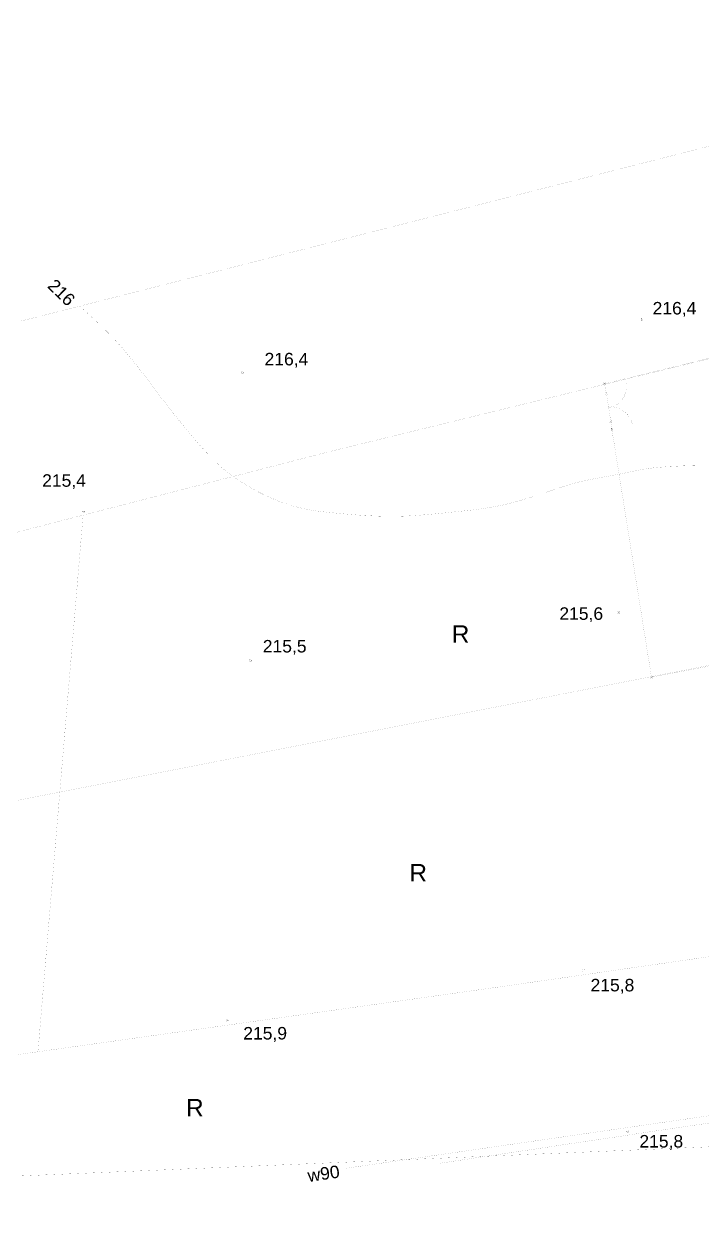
# Model space of a CAD drawing. Extents: x 114 to 624, y 4 to 211.
# Drawn here: x 362.7 to 460.1, y 5 to 179 of the extents above; entities that cross this region are included whole.
import ezdxf

# ---------------------------------------------------------------- set-up
doc = ezdxf.new("R2010")
doc.units = 0
doc.header["$MEASUREMENT"] = 0
doc.linetypes.add('linia 2x1', pattern=[1.5, 1, -0.5])
for name, color, linetype in [('2x1 linia', 7, 'Continuous'), ('granice', 7, 'Continuous'), ('opisy 25', 7, 'Continuous'), ('opisy18', 7, 'Continuous'), ('płoty', 7, 'Continuous'), ('siatka', 7, 'Continuous'), ('symbole', 7, 'Continuous'), ('uzbrojenia', 7, 'Continuous'), ('warstwice', 7, 'Continuous'), ('zakres', 7, 'Continuous')]:
    doc.layers.add(name, color=color, linetype=linetype)
doc.styles.add('GENERATED_STYLE_1', font='ARIAL.ttf')
doc.linetypes.add('FENCELINE0', pattern='A,0,[1,mapa Lśne Odpadki1.Shx,S=0.059524,R=0,X=0,Y=0],-7.51,0', length=7.51)

msp = doc.modelspace()

# ---------------------------------------------------------------- linework, layer by layer
at = {"layer": '2x1 linia', "color": 7, "linetype": 'linia 2x1', "const_width": 0.009}
msp.add_lwpolyline([(371.198313, 108.433783), (364.713381, 31.276812)], dxfattribs=at)
at = {"layer": 'granice', "color": 5, "linetype": 'Continuous', "const_width": 0.009}
for points in [[(484.156664, 136.535878), (406.446664, 117.525878)], [(406.446664, 117.525878), (168.526664, 56.155878)], [(181.446664, 32.225878), (465.876664, 87.745878)], [(485.996664, 48.525878), (432.526664, 40.805878)], [(432.526664, 40.805878), (194.836664, 7.405878)], [(422.440244, 15.240649), (537.018538, 32.362213)]]:
    msp.add_lwpolyline(points, dxfattribs=at)
at = {"layer": 'płoty', "color": 1, "linetype": 'FENCELINE0', "const_width": 0.009}
for points in [[(514.060664, 143.958878), (446.149664, 127.314878)], [(446.149664, 127.314878), (446.432664, 125.913878)], [(446.432664, 125.913878), (447.057664, 121.904878)], [(447.057664, 121.904878), (447.210664, 120.770878)], [(447.210664, 120.770878), (452.903664, 85.138878)], [(452.903664, 85.138878), (465.909664, 87.610878)]]:
    msp.add_lwpolyline(points, dxfattribs=at)
at = {"layer": 'siatka', "color": 5, "linetype": 'Continuous', "const_width": 0.009}
for points in [[(418.616664, 114.225878), (418.616664, 124.225878)], [(423.616664, 119.225878), (413.616664, 119.225878)], [(418.616664, 14.225878), (418.616664, 24.225878)], [(413.616664, 19.225878), (423.616664, 19.225878)]]:
    msp.add_lwpolyline(points, dxfattribs=at)
at = {"layer": 'symbole', "color": 7, "linetype": 'Continuous', "const_width": 0.009}
for points in [[(451.288315, 136.539683, 1), (451.638315, 136.539683, 1)], [(451.338315, 136.539683, 1), (451.588315, 136.539683, 1)], [(451.413315, 136.539683, 1), (451.513315, 136.539683, 1)], [(393.91199, 128.929457, 1), (394.26199, 128.929457, 1)], [(393.96199, 128.929457, 1), (394.21199, 128.929457, 1)], [(394.03699, 128.929457, 1), (394.13699, 128.929457, 1)], [(445.974664, 127.314878, 1), (446.324664, 127.314878, 1)], [(446.024664, 127.314878, 1), (446.274664, 127.314878, 1)], [(446.099664, 127.314878, 1), (446.199664, 127.314878, 1)], [(446.257664, 125.913878, 1), (446.607664, 125.913878, 1)], [(446.307664, 125.913878, 1), (446.557664, 125.913878, 1)], [(446.382664, 125.913878, 1), (446.482664, 125.913878, 1)], [(446.882664, 121.904878, 1), (447.232664, 121.904878, 1)], [(446.932664, 121.904878, 1), (447.182664, 121.904878, 1)], [(447.007664, 121.904878, 1), (447.107664, 121.904878, 1)], [(447.035664, 120.770878, 1), (447.385664, 120.770878, 1)], [(447.085664, 120.770878, 1), (447.335664, 120.770878, 1)], [(447.160664, 120.770878, 1), (447.260664, 120.770878, 1)], [(371.102733, 108.963583, 1), (371.452733, 108.963583, 1)], [(371.152733, 108.963583, 1), (371.402733, 108.963583, 1)], [(371.227733, 108.963583, 1), (371.327733, 108.963583, 1)], [(448.035842, 94.437825, 1), (448.385842, 94.437825, 1)], [(448.085842, 94.437825, 1), (448.335842, 94.437825, 1)], [(448.160842, 94.437825, 1), (448.260842, 94.437825, 1)], [(395.060005, 87.56747, 1), (395.410005, 87.56747, 1)], [(395.110005, 87.56747, 1), (395.360005, 87.56747, 1)], [(395.185005, 87.56747, 1), (395.285005, 87.56747, 1)], [(452.728664, 85.138878, 1), (453.078664, 85.138878, 1)], [(452.778664, 85.138878, 1), (453.028664, 85.138878, 1)], [(452.853664, 85.138878, 1), (452.953664, 85.138878, 1)], [(442.948224, 43.013517, 1), (443.298224, 43.013517, 1)], [(442.998224, 43.013517, 1), (443.248224, 43.013517, 1)], [(443.073224, 43.013517, 1), (443.173224, 43.013517, 1)], [(391.749561, 35.813145, 1), (392.099561, 35.813145, 1)], [(391.799561, 35.813145, 1), (392.049561, 35.813145, 1)], [(391.874561, 35.813145, 1), (391.974561, 35.813145, 1)], [(449.308025, 19.8188, 1), (449.658025, 19.8188, 1)], [(449.358025, 19.8188, 1), (449.608025, 19.8188, 1)], [(449.433025, 19.8188, 1), (449.533025, 19.8188, 1)]]:
    msp.add_lwpolyline(points, format="xyb", close=True, dxfattribs=at)
for points in [[(451.463315, 136.539683), (451.463365, 136.539683)], [(394.08699, 128.929457), (394.08704, 128.929457)], [(446.149664, 127.314878), (446.149714, 127.314878)], [(446.432664, 125.913878), (446.432714, 125.913878)], [(447.057664, 121.904878), (447.057714, 121.904878)], [(447.210664, 120.770878), (447.210714, 120.770878)], [(371.277733, 108.963583), (371.277783, 108.963583)], [(448.210842, 94.437825), (448.210892, 94.437825)], [(395.235005, 87.56747), (395.235055, 87.56747)], [(452.903664, 85.138878), (452.903714, 85.138878)], [(443.123224, 43.013517), (443.123274, 43.013517)], [(391.924561, 35.813145), (391.924611, 35.813145)], [(449.483025, 19.8188), (449.483075, 19.8188)]]:
    msp.add_lwpolyline(points, dxfattribs=at)
for points in [[(446.745164, 123.909378, 0.414214), (449.264588, 127.322955)], [(450.158741, 121.389955, 0.414214), (446.745164, 123.909378)]]:
    msp.add_lwpolyline(points, format="xyb", dxfattribs=at)
at = {"layer": 'uzbrojenia', "color": 213, "linetype": 'Continuous', "const_width": 0.009}
msp.add_lwpolyline([(409.081022, 14.53312), (489.653151, 26.197784)], dxfattribs=at)
at = {"layer": 'warstwice', "color": 6, "linetype": 'Continuous', "const_width": 0.009}
msp.add_lwpolyline([(370.723135, 138.488305), (371.190345, 138.06214), (371.656964, 137.635434), (372.122401, 137.207644), (372.586066, 136.778228), (373.047368, 136.346646), (373.505717, 135.912354), (373.960521, 135.474811), (374.411189, 135.033475), (374.857132, 134.587805), (375.297758, 134.137259), (375.732477, 133.681294), (376.160697, 133.219369), (376.582002, 132.751104), (376.996752, 132.276842), (377.405526, 131.797131), (377.808901, 131.312516), (378.207458, 130.823546), (378.601773, 130.330767), (378.992425, 129.834725), (379.379994, 129.335968), (379.765058, 128.835042), (380.148194, 128.332494), (380.529982, 127.828872), (380.911, 127.324721), (381.291827, 126.820589), (381.673041, 126.317022), (382.055114, 125.814447), (382.438264, 125.312995), (382.822668, 124.812752), (383.208503, 124.313806), (383.595946, 123.816243), (383.985176, 123.320151), (384.376369, 122.825616), (384.769704, 122.332726), (385.165357, 121.841566), (385.563506, 121.352225), (385.964328, 120.864788), (386.368001, 120.379344), (386.774702, 119.895979), (387.18461, 119.414779), (387.597915, 118.935856), (388.015134, 118.459864), (388.437104, 117.987993), (388.864676, 117.521458), (389.298702, 117.061473), (389.740032, 116.609251), (390.189518, 116.166007), (390.64801, 115.732954), (391.116359, 115.311307), (391.595417, 114.902279), (392.085856, 114.506893), (392.587347, 114.125104), (393.099216, 113.756492), (393.620784, 113.400638), (394.151375, 113.057123), (394.690313, 112.725527), (395.236919, 112.40543), (395.790518, 112.096414), (396.350462, 111.798125), (396.91638, 111.510837), (397.488054, 111.235169), (398.065268, 110.971748), (398.647807, 110.721196), (399.235453, 110.48414), (399.827992, 110.261203), (400.425207, 110.053009), (401.026883, 109.860184), (401.632802, 109.683351), (402.242751, 109.523136), (402.856511, 109.380162), (403.473817, 109.254456), (404.094256, 109.144297), (404.717386, 109.047645), (405.342767, 108.962463), (405.96996, 108.88671), (406.598522, 108.818348), (407.228015, 108.755338), (407.857996, 108.695642), (408.488125, 108.637819), (409.118333, 108.582117), (409.7486, 108.529072), (410.378908, 108.479225), (411.009236, 108.433113), (411.639564, 108.391276), (412.269874, 108.354253), (412.900146, 108.322582), (413.530359, 108.296803), (414.160495, 108.277454), (414.790533, 108.265074), (415.420454, 108.260202), (416.050239, 108.263376), (416.679869, 108.275112), (417.309343, 108.295324), (417.938678, 108.323301), (418.567896, 108.358305), (419.197014, 108.399599), (419.826052, 108.446443), (420.455029, 108.4981), (421.083965, 108.55383), (421.712879, 108.612897), (422.341789, 108.67456), (422.970715, 108.738082), (423.599676, 108.802725), (424.228692, 108.86775), (424.857773, 108.932491), (425.486787, 108.997374), (426.115498, 109.063662), (426.743663, 109.132644), (427.371043, 109.205605), (427.997395, 109.283831), (428.62248, 109.368611), (429.246056, 109.461229), (429.867881, 109.562974), (430.487717, 109.675131), (431.105335, 109.798894), (431.7207, 109.934256), (432.333908, 110.080374), (432.945058, 110.236388), (433.554249, 110.401438), (434.161579, 110.574666), (434.767147, 110.755211), (435.371053, 110.942214), (435.973394, 111.134814), (436.57427, 111.332153), (437.17378, 111.53337), (437.772173, 111.737268), (438.370035, 111.941896), (438.968001, 112.145192), (439.566704, 112.345099), (440.166779, 112.539557), (440.768859, 112.726508), (441.373579, 112.903892), (441.981571, 113.069651), (442.593197, 113.222569), (443.207968, 113.364032), (443.825234, 113.49593), (444.444346, 113.620151), (445.064653, 113.738583), (445.685518, 113.853113), (446.306514, 113.965584), (446.927383, 114.077809), (447.547874, 114.191596), (448.167732, 114.308755), (448.786707, 114.431097), (449.404633, 114.559857), (450.022022, 114.691879), (450.639697, 114.821975), (451.258485, 114.944948), (451.87921, 115.0556), (452.502547, 115.149613), (453.128318, 115.227656), (453.756045, 115.292157), (454.385248, 115.345544), (455.01545, 115.390247), (455.64617, 115.428693), (456.27695, 115.463214), (456.90761, 115.494679), (457.538185, 115.522826), (458.168719, 115.547368), (458.799253, 115.568014), (459.429829, 115.584476), (460.060491, 115.596465), (460.69128, 115.603691)], dxfattribs=at)
at = {"layer": 'zakres', "color": 6, "linetype": 'Continuous', "const_width": 0.009}
for points in [[(123.850768, 75.756682), (530.237233, 179.021712)], [(490.283645, 18.833762), (162.073416, 4.961948)]]:
    msp.add_lwpolyline(points, dxfattribs=at)

# ---------------------------------------------------------------- texts
at = {"layer": 'opisy 25', "color": 1, "char_height": 2.5, "width": 2.625, "attachment_point": 7, "style": 'GENERATED_STYLE_1'}
for insert in [(424.203091, 90.096771), (418.113959, 55.766497), (386.006373, 21.989254)]:
    msp.add_mtext('{\\fArial Europa Środkowa|b0|i0|c0|p34;R}', dxfattribs=dict(at, insert=insert))
at = {"layer": 'opisy18', "color": 30, "char_height": 1.8, "width": 6.534, "attachment_point": 7, "style": 'GENERATED_STYLE_1'}
for s, insert in [('{\\fArial Europa Środkowa|b0|i0|c0|p34;216,4}', (453.066121, 136.953605)), ('{\\fArial Europa Środkowa|b0|i0|c0|p34;216,4}', (397.28252, 129.638027)), ('{\\fArial Europa Środkowa|b0|i0|c0|p34;215,4}', (365.308357, 112.178005)), ('{\\fArial Europa Środkowa|b0|i0|c0|p34;215,6}', (439.660326, 93.047198)), ('{\\fArial Europa Środkowa|b0|i0|c0|p34;215,5}', (397.025714, 88.353446)), ('{\\fArial Europa Środkowa|b0|i0|c0|p34;215,8}', (444.145939, 39.623755)), ('{\\fArial Europa Środkowa|b0|i0|c0|p34;215,9}', (394.222439, 32.702052)), ('{\\fArial Europa Środkowa|b0|i0|c0|p34;215,8}', (451.16711, 17.170994))]:
    msp.add_mtext(s, dxfattribs=dict(at, insert=insert))
at = {"layer": 'opisy18', "color": 30, "insert": (403.618236, 12.519133), "char_height": 1.8, "width": 4.698, "attachment_point": 7, "rotation": 8.23763533, "style": 'GENERATED_STYLE_1'}
msp.add_mtext('{\\fArial Europa Środkowa|b0|i0|c0|p34;w90}', dxfattribs=at)
at = {"layer": 'warstwice', "color": 6, "insert": (365.938138, 141.241802), "char_height": 1.8, "width": 4.374, "attachment_point": 7, "rotation": 316.03936857, "style": 'GENERATED_STYLE_1'}
msp.add_mtext('{\\fArial Europa Środkowa|b0|i0|c0|p34;216}', dxfattribs=at)

doc.saveas('drawing.dxf')
